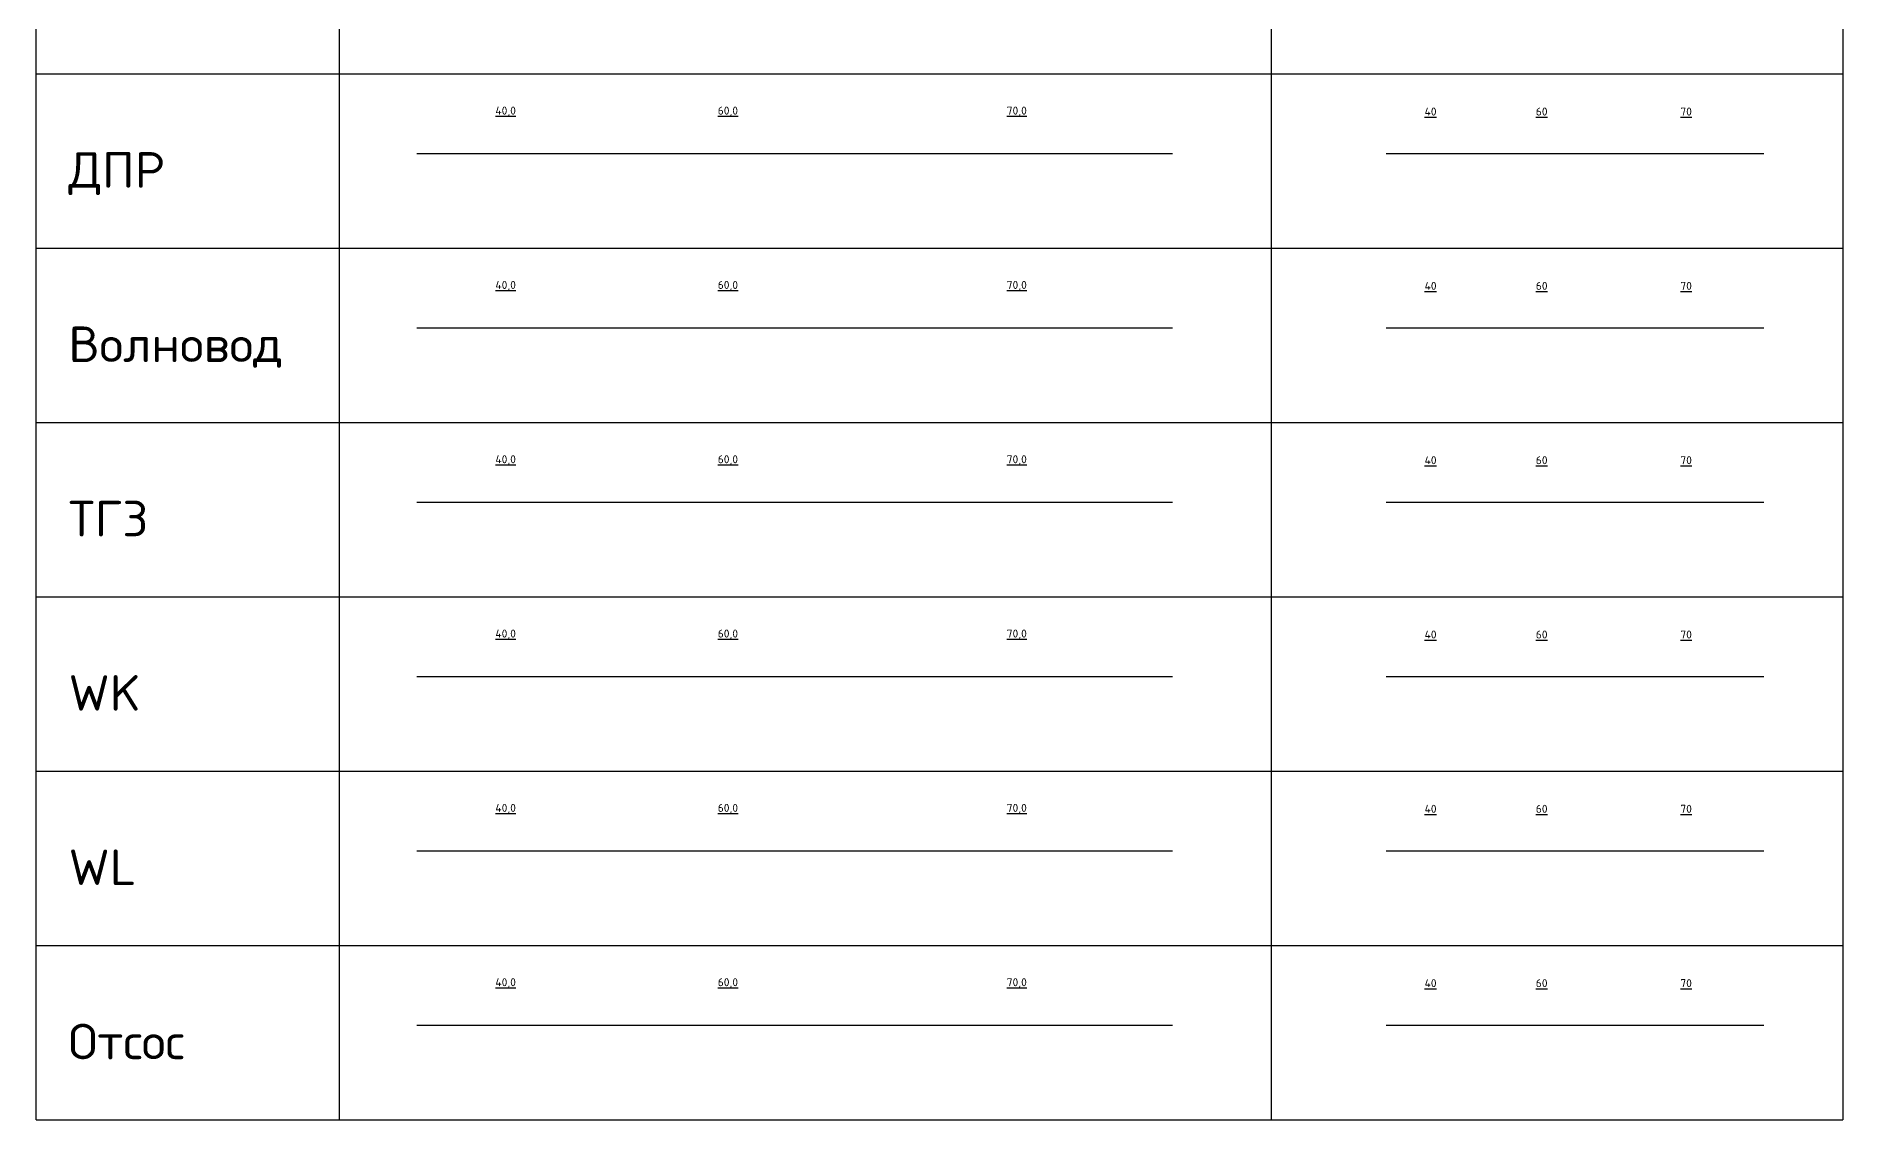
# Model space of a CAD drawing. Header units: metres. Extents: x 7125 to 11673, y -5803 to -4152.
# Drawn here: x 7142.3 to 7548.8, y -5802.5 to -5558.7 of the extents above; entities that cross this region are included whole.
import ezdxf

# ---------------------------------------------------------------- set-up
doc = ezdxf.new("R2010")
doc.units = ezdxf.units.M
doc.layers.get('Defpoints').update_dxf_attribs({"color": 4})
doc.layers.add('N_prolet', color=1, linetype='Continuous')
doc.styles.add('Шаблон', font='simplex.shx')
doc.styles.add('Шаблон 1.8', font='simplex.shx', dxfattribs={"height": 1.8})
doc.linetypes.add('WK-20', pattern='A,16,-1,[6,uks_lt,S=1,R=0,X=0,Y=-0.5],-3', length=20)
doc.linetypes.add('WK-40', pattern='A,36,-1,[6,uks_lt,S=1,R=0,X=0,Y=-0.5],-3', length=40)
doc.linetypes.add('WL-20', pattern='A,16.2,-1,[10,uks_lt,S=1,R=0,X=0,Y=-0.5],-2.8', length=20)
doc.linetypes.add('WL-40', pattern='A,36.2,-1,[10,uks_lt,S=1,R=0,X=0,Y=-0.5],-2.8', length=40)
doc.linetypes.add('Волновод-20', pattern='A,16.5,-1,[7,uks_lt,S=1.5,R=0,X=0,Y=-0.26],-2.5', length=20)
doc.linetypes.add('Волновод-40', pattern='A,36.5,-1,[7,uks_lt,S=1.5,R=0,X=0,Y=-0.26],-2.5', length=40)
doc.linetypes.add('ДПР-20', pattern='A,17,-1,[5,uks_lt,S=1,R=0,X=0,Y=-0.5],-2', length=20)
doc.linetypes.add('ДПР-40', pattern='A,37,-1,[5,uks_lt,S=1,R=0,X=0,Y=-0.5],-2', length=40)
doc.linetypes.add('Отсос-20', pattern='A,16.3,-1.7,[9,uks_lt,S=1.5,R=0,X=0,Y=-0.75],-2', length=20)
doc.linetypes.add('Отсос-40', pattern='A,36.3,-1.7,[9,uks_lt,S=1.5,R=0,X=0,Y=-0.75],-2', length=40)
doc.linetypes.add('ТГЗ-20', pattern='A,17.2,-1,[8,uks_lt,S=1,R=0,X=0,Y=-0.5],-1.8', length=20)
doc.linetypes.add('ТГЗ-40', pattern='A,37.2,-1,[8,uks_lt,S=1,R=0,X=0,Y=-0.5],-1.8', length=40)
doc.dimstyles.new('МЕЖДУ_ОПОРАМИ', dxfattribs={"dimtxt": 1.8, "dimasz": 3, "dimexe": 0.18, "dimexo": 0.0625, "dimgap": 0.09, "dimtad": 0, "dimtih": 1, "dimtoh": 1, "dimdec": 0, "dimlfac": 2, "dimzin": 0, "dimtxsty": 'Шаблон 1.8', "dimblk": 'NONE', "dimcen": 0.09, "dimse1": 1, "dimse2": 1, "dimsd1": 1, "dimsd2": 1, "dimclrd": 256, "dimclre": 256, "dimclrt": 256, "dimadec": 1, "dimazin": 0, "dimtfac": 1, "dimtdec": 0, "dimtofl": 0, "dimtmove": 0, "dimatfit": 3, "dimldrblk": 'NONE', "dimfxl": 0.18, "dimtolj": 1, "dimtzin": 0, "dimlwe": -1, "dimarcsym": 0})
doc.dimstyles.new('МЕЖДУ_ОПОРАМИ 1-1000', dxfattribs={"dimtxt": 1.8, "dimasz": 3, "dimexe": 0.18, "dimexo": 0.0625, "dimgap": 0.09, "dimtad": 0, "dimdec": 1, "dimzin": 0, "dimtxsty": 'Шаблон 1.8', "dimblk": 'NONE', "dimcen": 0.09, "dimse1": 1, "dimse2": 1, "dimsd1": 1, "dimsd2": 1, "dimclrd": 256, "dimclre": 256, "dimclrt": 256, "dimadec": 1, "dimazin": 0, "dimtfac": 1, "dimtdec": 1, "dimtofl": 0, "dimtmove": 0, "dimatfit": 3, "dimldrblk": 'NONE', "dimfxl": 0.18, "dimtolj": 1, "dimtzin": 0, "dimlwe": -1, "dimarcsym": 0})

# ---------------------------------------------------------------- blocks, each defined once
blk = doc.blocks.new('*D257')
at = {"layer": 'Defpoints', "color": 0, "transparency": 16777216}
for p in [(7327.95, -5575.66), (7267.95, -5591.13), (7327.95, -5591.13)]:
    blk.add_point(p, dxfattribs=at)
at = {"layer": 'N_prolet', "transparency": 16777216, "insert": (7297.95, -5575.66), "char_height": 1.8, "attachment_point": 5, "style": 'Шаблон 1.8'}
blk.add_mtext('\\A1;\\L60,0', dxfattribs=at)
blk = doc.blocks.new('_NONE')
at = {"color": 0, "linetype": 'ByBlock'}
blk.add_circle((0, 0), 0.25, dxfattribs=at)
blk = doc.blocks.new('*D230')
at = {"layer": 'Defpoints', "color": 0, "transparency": 16777216}
for p in [(7397.95, -5575.66), (7327.95, -5591.13), (7397.95, -5591.13)]:
    blk.add_point(p, dxfattribs=at)
at = {"layer": 'N_prolet', "transparency": 16777216, "insert": (7362.95, -5575.66), "char_height": 1.8, "attachment_point": 5, "style": 'Шаблон 1.8'}
blk.add_mtext('\\A1;\\L70,0', dxfattribs=at)
blk = doc.blocks.new('*D231')
at = {"layer": 'Defpoints', "color": 0, "transparency": 16777216}
for p in [(7466.05, -5575.66), (7446.05, -5591.13), (7466.05, -5591.13)]:
    blk.add_point(p, dxfattribs=at)
at = {"layer": 'N_prolet', "transparency": 16777216, "insert": (7456.05, -5575.66), "char_height": 1.8, "attachment_point": 5, "style": 'Шаблон 1.8'}
blk.add_mtext('\\A1;\\L40', dxfattribs=at)
blk = doc.blocks.new('*D232')
at = {"layer": 'Defpoints', "color": 0, "transparency": 16777216}
for p in [(7496.05, -5575.66), (7466.05, -5591.13), (7496.05, -5591.13)]:
    blk.add_point(p, dxfattribs=at)
at = {"layer": 'N_prolet', "transparency": 16777216, "insert": (7481.05, -5575.66), "char_height": 1.8, "attachment_point": 5, "style": 'Шаблон 1.8'}
blk.add_mtext('\\A1;\\L60', dxfattribs=at)
blk = doc.blocks.new('*D233')
at = {"layer": 'Defpoints', "color": 0, "transparency": 16777216}
for p in [(7531.05, -5575.66), (7496.05, -5591.13), (7531.05, -5591.13)]:
    blk.add_point(p, dxfattribs=at)
at = {"layer": 'N_prolet', "transparency": 16777216, "insert": (7513.55, -5575.66), "char_height": 1.8, "attachment_point": 5, "style": 'Шаблон 1.8'}
blk.add_mtext('\\A1;\\L70', dxfattribs=at)
blk = doc.blocks.new('*D234')
at = {"layer": 'Defpoints', "color": 0, "transparency": 16777216}
for p in [(7267.95, -5575.66), (7227.95, -5591.13), (7267.95, -5591.13)]:
    blk.add_point(p, dxfattribs=at)
at = {"layer": 'N_prolet', "transparency": 16777216, "insert": (7247.95, -5575.66), "char_height": 1.8, "attachment_point": 5, "style": 'Шаблон 1.8'}
blk.add_mtext('\\A1;\\L40,0', dxfattribs=at)
blk = doc.blocks.new('*D253')
at = {"layer": 'Defpoints', "color": 0, "transparency": 16777216}
for p in [(7327.95, -5614.88), (7267.95, -5630.35), (7327.95, -5630.35)]:
    blk.add_point(p, dxfattribs=at)
at = {"layer": 'N_prolet', "transparency": 16777216, "insert": (7297.95, -5614.88), "char_height": 1.8, "attachment_point": 5, "style": 'Шаблон 1.8'}
blk.add_mtext('\\A1;\\L60,0', dxfattribs=at)
blk = doc.blocks.new('*D205')
at = {"layer": 'Defpoints', "color": 0, "transparency": 16777216}
for p in [(7397.95, -5614.88), (7327.95, -5630.35), (7397.95, -5630.35)]:
    blk.add_point(p, dxfattribs=at)
at = {"layer": 'N_prolet', "transparency": 16777216, "insert": (7362.95, -5614.88), "char_height": 1.8, "attachment_point": 5, "style": 'Шаблон 1.8'}
blk.add_mtext('\\A1;\\L70,0', dxfattribs=at)
blk = doc.blocks.new('*D206')
at = {"layer": 'Defpoints', "color": 0, "transparency": 16777216}
for p in [(7466.05, -5614.88), (7446.05, -5630.35), (7466.05, -5630.35)]:
    blk.add_point(p, dxfattribs=at)
at = {"layer": 'N_prolet', "transparency": 16777216, "insert": (7456.05, -5614.88), "char_height": 1.8, "attachment_point": 5, "style": 'Шаблон 1.8'}
blk.add_mtext('\\A1;\\L40', dxfattribs=at)
blk = doc.blocks.new('*D207')
at = {"layer": 'Defpoints', "color": 0, "transparency": 16777216}
for p in [(7496.05, -5614.88), (7466.05, -5630.35), (7496.05, -5630.35)]:
    blk.add_point(p, dxfattribs=at)
at = {"layer": 'N_prolet', "transparency": 16777216, "insert": (7481.05, -5614.88), "char_height": 1.8, "attachment_point": 5, "style": 'Шаблон 1.8'}
blk.add_mtext('\\A1;\\L60', dxfattribs=at)
blk = doc.blocks.new('*D208')
at = {"layer": 'Defpoints', "color": 0, "transparency": 16777216}
for p in [(7531.05, -5614.88), (7496.05, -5630.35), (7531.05, -5630.35)]:
    blk.add_point(p, dxfattribs=at)
at = {"layer": 'N_prolet', "transparency": 16777216, "insert": (7513.55, -5614.88), "char_height": 1.8, "attachment_point": 5, "style": 'Шаблон 1.8'}
blk.add_mtext('\\A1;\\L70', dxfattribs=at)
blk = doc.blocks.new('*D209')
at = {"layer": 'Defpoints', "color": 0, "transparency": 16777216}
for p in [(7267.95, -5614.88), (7227.95, -5630.35), (7267.95, -5630.35)]:
    blk.add_point(p, dxfattribs=at)
at = {"layer": 'N_prolet', "transparency": 16777216, "insert": (7247.95, -5614.88), "char_height": 1.8, "attachment_point": 5, "style": 'Шаблон 1.8'}
blk.add_mtext('\\A1;\\L40,0', dxfattribs=at)
blk = doc.blocks.new('*D254')
at = {"layer": 'Defpoints', "color": 0, "transparency": 16777216}
for p in [(7327.95, -5654.11), (7267.95, -5669.57), (7327.95, -5669.57)]:
    blk.add_point(p, dxfattribs=at)
at = {"layer": 'N_prolet', "transparency": 16777216, "insert": (7297.95, -5654.11), "char_height": 1.8, "attachment_point": 5, "style": 'Шаблон 1.8'}
blk.add_mtext('\\A1;\\L60,0', dxfattribs=at)
blk = doc.blocks.new('*D210')
at = {"layer": 'Defpoints', "color": 0, "transparency": 16777216}
for p in [(7397.95, -5654.11), (7327.95, -5669.57), (7397.95, -5669.57)]:
    blk.add_point(p, dxfattribs=at)
at = {"layer": 'N_prolet', "transparency": 16777216, "insert": (7362.95, -5654.11), "char_height": 1.8, "attachment_point": 5, "style": 'Шаблон 1.8'}
blk.add_mtext('\\A1;\\L70,0', dxfattribs=at)
blk = doc.blocks.new('*D211')
at = {"layer": 'Defpoints', "color": 0, "transparency": 16777216}
for p in [(7466.05, -5654.11), (7446.05, -5669.57), (7466.05, -5669.57)]:
    blk.add_point(p, dxfattribs=at)
at = {"layer": 'N_prolet', "transparency": 16777216, "insert": (7456.05, -5654.11), "char_height": 1.8, "attachment_point": 5, "style": 'Шаблон 1.8'}
blk.add_mtext('\\A1;\\L40', dxfattribs=at)
blk = doc.blocks.new('*D212')
at = {"layer": 'Defpoints', "color": 0, "transparency": 16777216}
for p in [(7496.05, -5654.11), (7466.05, -5669.57), (7496.05, -5669.57)]:
    blk.add_point(p, dxfattribs=at)
at = {"layer": 'N_prolet', "transparency": 16777216, "insert": (7481.05, -5654.11), "char_height": 1.8, "attachment_point": 5, "style": 'Шаблон 1.8'}
blk.add_mtext('\\A1;\\L60', dxfattribs=at)
blk = doc.blocks.new('*D213')
at = {"layer": 'Defpoints', "color": 0, "transparency": 16777216}
for p in [(7531.05, -5654.11), (7496.05, -5669.57), (7531.05, -5669.57)]:
    blk.add_point(p, dxfattribs=at)
at = {"layer": 'N_prolet', "transparency": 16777216, "insert": (7513.55, -5654.11), "char_height": 1.8, "attachment_point": 5, "style": 'Шаблон 1.8'}
blk.add_mtext('\\A1;\\L70', dxfattribs=at)
blk = doc.blocks.new('*D214')
at = {"layer": 'Defpoints', "color": 0, "transparency": 16777216}
for p in [(7267.95, -5654.11), (7227.95, -5669.57), (7267.95, -5669.57)]:
    blk.add_point(p, dxfattribs=at)
at = {"layer": 'N_prolet', "transparency": 16777216, "insert": (7247.95, -5654.11), "char_height": 1.8, "attachment_point": 5, "style": 'Шаблон 1.8'}
blk.add_mtext('\\A1;\\L40,0', dxfattribs=at)
blk = doc.blocks.new('*D255')
at = {"layer": 'Defpoints', "color": 0, "transparency": 16777216}
for p in [(7327.95, -5693.33), (7267.95, -5708.8), (7327.95, -5708.8)]:
    blk.add_point(p, dxfattribs=at)
at = {"layer": 'N_prolet', "transparency": 16777216, "insert": (7297.95, -5693.33), "char_height": 1.8, "attachment_point": 5, "style": 'Шаблон 1.8'}
blk.add_mtext('\\A1;\\L60,0', dxfattribs=at)
blk = doc.blocks.new('*D215')
at = {"layer": 'Defpoints', "color": 0, "transparency": 16777216}
for p in [(7397.95, -5693.33), (7327.95, -5708.8), (7397.95, -5708.8)]:
    blk.add_point(p, dxfattribs=at)
at = {"layer": 'N_prolet', "transparency": 16777216, "insert": (7362.95, -5693.33), "char_height": 1.8, "attachment_point": 5, "style": 'Шаблон 1.8'}
blk.add_mtext('\\A1;\\L70,0', dxfattribs=at)
blk = doc.blocks.new('*D216')
at = {"layer": 'Defpoints', "color": 0, "transparency": 16777216}
for p in [(7466.05, -5693.33), (7446.05, -5708.8), (7466.05, -5708.8)]:
    blk.add_point(p, dxfattribs=at)
at = {"layer": 'N_prolet', "transparency": 16777216, "insert": (7456.05, -5693.33), "char_height": 1.8, "attachment_point": 5, "style": 'Шаблон 1.8'}
blk.add_mtext('\\A1;\\L40', dxfattribs=at)
blk = doc.blocks.new('*D217')
at = {"layer": 'Defpoints', "color": 0, "transparency": 16777216}
for p in [(7496.05, -5693.33), (7466.05, -5708.8), (7496.05, -5708.8)]:
    blk.add_point(p, dxfattribs=at)
at = {"layer": 'N_prolet', "transparency": 16777216, "insert": (7481.05, -5693.33), "char_height": 1.8, "attachment_point": 5, "style": 'Шаблон 1.8'}
blk.add_mtext('\\A1;\\L60', dxfattribs=at)
blk = doc.blocks.new('*D218')
at = {"layer": 'Defpoints', "color": 0, "transparency": 16777216}
for p in [(7531.05, -5693.33), (7496.05, -5708.8), (7531.05, -5708.8)]:
    blk.add_point(p, dxfattribs=at)
at = {"layer": 'N_prolet', "transparency": 16777216, "insert": (7513.55, -5693.33), "char_height": 1.8, "attachment_point": 5, "style": 'Шаблон 1.8'}
blk.add_mtext('\\A1;\\L70', dxfattribs=at)
blk = doc.blocks.new('*D219')
at = {"layer": 'Defpoints', "color": 0, "transparency": 16777216}
for p in [(7267.95, -5693.33), (7227.95, -5708.8), (7267.95, -5708.8)]:
    blk.add_point(p, dxfattribs=at)
at = {"layer": 'N_prolet', "transparency": 16777216, "insert": (7247.95, -5693.33), "char_height": 1.8, "attachment_point": 5, "style": 'Шаблон 1.8'}
blk.add_mtext('\\A1;\\L40,0', dxfattribs=at)
blk = doc.blocks.new('*D250')
at = {"layer": 'Defpoints', "color": 0, "transparency": 16777216}
for p in [(7327.95, -5771.78), (7267.95, -5787.24), (7327.95, -5787.24)]:
    blk.add_point(p, dxfattribs=at)
at = {"layer": 'N_prolet', "transparency": 16777216, "insert": (7297.95, -5771.78), "char_height": 1.8, "attachment_point": 5, "style": 'Шаблон 1.8'}
blk.add_mtext('\\A1;\\L60,0', dxfattribs=at)
blk = doc.blocks.new('*D190')
at = {"layer": 'Defpoints', "color": 0, "transparency": 16777216}
for p in [(7397.95, -5771.78), (7327.95, -5787.24), (7397.95, -5787.24)]:
    blk.add_point(p, dxfattribs=at)
at = {"layer": 'N_prolet', "transparency": 16777216, "insert": (7362.95, -5771.78), "char_height": 1.8, "attachment_point": 5, "style": 'Шаблон 1.8'}
blk.add_mtext('\\A1;\\L70,0', dxfattribs=at)
blk = doc.blocks.new('*D191')
at = {"layer": 'Defpoints', "color": 0, "transparency": 16777216}
for p in [(7466.05, -5771.78), (7446.05, -5787.24), (7466.05, -5787.24)]:
    blk.add_point(p, dxfattribs=at)
at = {"layer": 'N_prolet', "transparency": 16777216, "insert": (7456.05, -5771.78), "char_height": 1.8, "attachment_point": 5, "style": 'Шаблон 1.8'}
blk.add_mtext('\\A1;\\L40', dxfattribs=at)
blk = doc.blocks.new('*D192')
at = {"layer": 'Defpoints', "color": 0, "transparency": 16777216}
for p in [(7496.05, -5771.78), (7466.05, -5787.24), (7496.05, -5787.24)]:
    blk.add_point(p, dxfattribs=at)
at = {"layer": 'N_prolet', "transparency": 16777216, "insert": (7481.05, -5771.78), "char_height": 1.8, "attachment_point": 5, "style": 'Шаблон 1.8'}
blk.add_mtext('\\A1;\\L60', dxfattribs=at)
blk = doc.blocks.new('*D193')
at = {"layer": 'Defpoints', "color": 0, "transparency": 16777216}
for p in [(7531.05, -5771.78), (7496.05, -5787.24), (7531.05, -5787.24)]:
    blk.add_point(p, dxfattribs=at)
at = {"layer": 'N_prolet', "transparency": 16777216, "insert": (7513.55, -5771.78), "char_height": 1.8, "attachment_point": 5, "style": 'Шаблон 1.8'}
blk.add_mtext('\\A1;\\L70', dxfattribs=at)
blk = doc.blocks.new('*D194')
at = {"layer": 'Defpoints', "color": 0, "transparency": 16777216}
for p in [(7267.95, -5771.78), (7227.95, -5787.24), (7267.95, -5787.24)]:
    blk.add_point(p, dxfattribs=at)
at = {"layer": 'N_prolet', "transparency": 16777216, "insert": (7247.95, -5771.78), "char_height": 1.8, "attachment_point": 5, "style": 'Шаблон 1.8'}
blk.add_mtext('\\A1;\\L40,0', dxfattribs=at)
blk = doc.blocks.new('*D252')
at = {"layer": 'Defpoints', "color": 0, "transparency": 16777216}
for p in [(7327.95, -5732.55), (7267.95, -5748.02), (7327.95, -5748.02)]:
    blk.add_point(p, dxfattribs=at)
at = {"layer": 'N_prolet', "transparency": 16777216, "insert": (7297.95, -5732.55), "char_height": 1.8, "attachment_point": 5, "style": 'Шаблон 1.8'}
blk.add_mtext('\\A1;\\L60,0', dxfattribs=at)
blk = doc.blocks.new('*D200')
at = {"layer": 'Defpoints', "color": 0, "transparency": 16777216}
for p in [(7397.95, -5732.55), (7327.95, -5748.02), (7397.95, -5748.02)]:
    blk.add_point(p, dxfattribs=at)
at = {"layer": 'N_prolet', "transparency": 16777216, "insert": (7362.95, -5732.55), "char_height": 1.8, "attachment_point": 5, "style": 'Шаблон 1.8'}
blk.add_mtext('\\A1;\\L70,0', dxfattribs=at)
blk = doc.blocks.new('*D201')
at = {"layer": 'Defpoints', "color": 0, "transparency": 16777216}
for p in [(7466.05, -5732.55), (7446.05, -5748.02), (7466.05, -5748.02)]:
    blk.add_point(p, dxfattribs=at)
at = {"layer": 'N_prolet', "transparency": 16777216, "insert": (7456.05, -5732.55), "char_height": 1.8, "attachment_point": 5, "style": 'Шаблон 1.8'}
blk.add_mtext('\\A1;\\L40', dxfattribs=at)
blk = doc.blocks.new('*D202')
at = {"layer": 'Defpoints', "color": 0, "transparency": 16777216}
for p in [(7496.05, -5732.55), (7466.05, -5748.02), (7496.05, -5748.02)]:
    blk.add_point(p, dxfattribs=at)
at = {"layer": 'N_prolet', "transparency": 16777216, "insert": (7481.05, -5732.55), "char_height": 1.8, "attachment_point": 5, "style": 'Шаблон 1.8'}
blk.add_mtext('\\A1;\\L60', dxfattribs=at)
blk = doc.blocks.new('*D203')
at = {"layer": 'Defpoints', "color": 0, "transparency": 16777216}
for p in [(7531.05, -5732.55), (7496.05, -5748.02), (7531.05, -5748.02)]:
    blk.add_point(p, dxfattribs=at)
at = {"layer": 'N_prolet', "transparency": 16777216, "insert": (7513.55, -5732.55), "char_height": 1.8, "attachment_point": 5, "style": 'Шаблон 1.8'}
blk.add_mtext('\\A1;\\L70', dxfattribs=at)
blk = doc.blocks.new('*D204')
at = {"layer": 'Defpoints', "color": 0, "transparency": 16777216}
for p in [(7267.95, -5732.55), (7227.95, -5748.02), (7267.95, -5748.02)]:
    blk.add_point(p, dxfattribs=at)
at = {"layer": 'N_prolet', "transparency": 16777216, "insert": (7247.95, -5732.55), "char_height": 1.8, "attachment_point": 5, "style": 'Шаблон 1.8'}
blk.add_mtext('\\A1;\\L40,0', dxfattribs=at)

msp = doc.modelspace()

# ---------------------------------------------------------------- linework, layer by layer
for p, q in [((7142.311, -5802.543), (7142.311, -5293.128)), ((7210.508, -5293.128), (7210.508, -5802.543)), ((7420.209, -5293.128), (7420.209, -5802.543)), ((7548.816, -5293.128), (7548.816, -5802.543)), ((7142.311, -5567.2), (7548.816, -5567.2)), ((7142.311, -5606.424), (7548.816, -5606.424)), ((7142.311, -5645.648), (7548.816, -5645.648)), ((7142.311, -5684.872), (7548.816, -5684.872)), ((7142.311, -5724.095), (7548.816, -5724.095)), ((7142.311, -5763.319), (7548.816, -5763.319)), ((7142.311, -5802.543), (7548.816, -5802.543))]:
    msp.add_line(p, q)
at = {"linetype": 'ДПР-40'}
msp.add_lwpolyline([(7227.953, -5585.125), (7267.953, -5585.125), (7327.953, -5585.125), (7397.953, -5585.125)], dxfattribs=at)
at = {"linetype": 'ДПР-20'}
msp.add_lwpolyline([(7446.055, -5585.125), (7466.055, -5585.125), (7496.055, -5585.125), (7531.055, -5585.125)], dxfattribs=at)
at = {"linetype": 'Волновод-40'}
msp.add_lwpolyline([(7227.953, -5624.349), (7267.953, -5624.349), (7327.953, -5624.349), (7397.953, -5624.349)], dxfattribs=at)
at = {"linetype": 'Волновод-20'}
msp.add_lwpolyline([(7446.055, -5624.349), (7466.055, -5624.349), (7496.055, -5624.349), (7531.055, -5624.349)], dxfattribs=at)
at = {"linetype": 'ТГЗ-40'}
msp.add_lwpolyline([(7227.953, -5663.573), (7267.953, -5663.573), (7327.953, -5663.573), (7397.953, -5663.573)], dxfattribs=at)
at = {"linetype": 'ТГЗ-20'}
msp.add_lwpolyline([(7446.055, -5663.573), (7466.055, -5663.573), (7496.055, -5663.573), (7531.055, -5663.573)], dxfattribs=at)
at = {"linetype": 'WK-40'}
msp.add_lwpolyline([(7227.953, -5702.796), (7267.953, -5702.796), (7327.953, -5702.796), (7397.953, -5702.796)], dxfattribs=at)
at = {"linetype": 'WK-20'}
msp.add_lwpolyline([(7446.055, -5702.796), (7466.055, -5702.796), (7496.055, -5702.796), (7531.055, -5702.796)], dxfattribs=at)
at = {"linetype": 'WL-40'}
msp.add_lwpolyline([(7227.953, -5742.02), (7267.953, -5742.02), (7327.953, -5742.02), (7397.953, -5742.02)], dxfattribs=at)
at = {"linetype": 'WL-20'}
msp.add_lwpolyline([(7446.055, -5742.02), (7466.055, -5742.02), (7496.055, -5742.02), (7531.055, -5742.02)], dxfattribs=at)
at = {"linetype": 'Отсос-40'}
msp.add_lwpolyline([(7227.953, -5781.244), (7267.953, -5781.244), (7327.953, -5781.244), (7397.953, -5781.244)], dxfattribs=at)
at = {"linetype": 'Отсос-20'}
msp.add_lwpolyline([(7446.055, -5781.244), (7466.055, -5781.244), (7496.055, -5781.244), (7531.055, -5781.244)], dxfattribs=at)

# ---------------------------------------------------------------- texts
at = {"style": 'Шаблон'}
for s, p in [('ДПР', (7149.585, -5592.799)), ('Волновод', (7149.585, -5632.023)), ('ТГЗ', (7149.585, -5671.246)), ('WK', (7149.585, -5710.47)), ('WL', (7149.585, -5749.694)), ('Отсос', (7149.585, -5788.917))]:
    msp.add_text(s, height=8, dxfattribs=at).set_placement(p)

# ---------------------------------------------------------------- dimensions: what is measured, and where the dimension line sits
at = {"layer": 'N_prolet'}
for base, p1, p2, picture, middle in [((7267.953, -5575.659), (7227.953, -5591.125), (7267.953, -5591.125), '*D234', (7247.953, -5575.659)), ((7327.953, -5575.659), (7267.953, -5591.125), (7327.953, -5591.125), '*D257', (7297.953, -5575.659)), ((7397.953, -5575.659), (7327.953, -5591.125), (7397.953, -5591.125), '*D230', (7362.953, -5575.659)), ((7267.953, -5614.883), (7227.953, -5630.349), (7267.953, -5630.349), '*D209', (7247.953, -5614.883)), ((7327.953, -5614.883), (7267.953, -5630.349), (7327.953, -5630.349), '*D253', (7297.953, -5614.883)), ((7397.953, -5614.883), (7327.953, -5630.349), (7397.953, -5630.349), '*D205', (7362.953, -5614.883)), ((7267.953, -5654.106), (7227.953, -5669.573), (7267.953, -5669.573), '*D214', (7247.953, -5654.106)), ((7327.953, -5654.106), (7267.953, -5669.573), (7327.953, -5669.573), '*D254', (7297.953, -5654.106)), ((7397.953, -5654.106), (7327.953, -5669.573), (7397.953, -5669.573), '*D210', (7362.953, -5654.106)), ((7267.953, -5693.33), (7227.953, -5708.796), (7267.953, -5708.796), '*D219', (7247.953, -5693.33)), ((7327.953, -5693.33), (7267.953, -5708.796), (7327.953, -5708.796), '*D255', (7297.953, -5693.33)), ((7397.953, -5693.33), (7327.953, -5708.796), (7397.953, -5708.796), '*D215', (7362.953, -5693.33)), ((7267.953, -5732.554), (7227.953, -5748.02), (7267.953, -5748.02), '*D204', (7247.953, -5732.554)), ((7327.953, -5732.554), (7267.953, -5748.02), (7327.953, -5748.02), '*D252', (7297.953, -5732.554)), ((7397.953, -5732.554), (7327.953, -5748.02), (7397.953, -5748.02), '*D200', (7362.953, -5732.554)), ((7267.953, -5771.777), (7227.953, -5787.244), (7267.953, -5787.244), '*D194', (7247.953, -5771.777)), ((7327.953, -5771.777), (7267.953, -5787.244), (7327.953, -5787.244), '*D250', (7297.953, -5771.777)), ((7397.953, -5771.777), (7327.953, -5787.244), (7397.953, -5787.244), '*D190', (7362.953, -5771.777))]:
    dim = msp.add_linear_dim(base=base, p1=p1, p2=p2, text='%%u<>', dimstyle='МЕЖДУ_ОПОРАМИ 1-1000', dxfattribs=at)
    dim.commit()
    dim.dimension.update_dxf_attribs({"geometry": picture, "text_midpoint": middle})
for base, p1, p2, picture, middle in [((7466.055, -5575.659), (7446.055, -5591.125), (7466.055, -5591.125), '*D231', (7456.055, -5575.659)), ((7496.055, -5575.659), (7466.055, -5591.125), (7496.055, -5591.125), '*D232', (7481.055, -5575.659)), ((7531.055, -5575.659), (7496.055, -5591.125), (7531.055, -5591.125), '*D233', (7513.555, -5575.659)), ((7466.055, -5614.883), (7446.055, -5630.349), (7466.055, -5630.349), '*D206', (7456.055, -5614.883)), ((7496.055, -5614.883), (7466.055, -5630.349), (7496.055, -5630.349), '*D207', (7481.055, -5614.883)), ((7531.055, -5614.883), (7496.055, -5630.349), (7531.055, -5630.349), '*D208', (7513.555, -5614.883)), ((7466.055, -5654.106), (7446.055, -5669.573), (7466.055, -5669.573), '*D211', (7456.055, -5654.106)), ((7496.055, -5654.106), (7466.055, -5669.573), (7496.055, -5669.573), '*D212', (7481.055, -5654.106)), ((7531.055, -5654.106), (7496.055, -5669.573), (7531.055, -5669.573), '*D213', (7513.555, -5654.106)), ((7466.055, -5693.33), (7446.055, -5708.796), (7466.055, -5708.796), '*D216', (7456.055, -5693.33)), ((7496.055, -5693.33), (7466.055, -5708.796), (7496.055, -5708.796), '*D217', (7481.055, -5693.33)), ((7531.055, -5693.33), (7496.055, -5708.796), (7531.055, -5708.796), '*D218', (7513.555, -5693.33)), ((7466.055, -5732.554), (7446.055, -5748.02), (7466.055, -5748.02), '*D201', (7456.055, -5732.554)), ((7496.055, -5732.554), (7466.055, -5748.02), (7496.055, -5748.02), '*D202', (7481.055, -5732.554)), ((7531.055, -5732.554), (7496.055, -5748.02), (7531.055, -5748.02), '*D203', (7513.555, -5732.554)), ((7466.055, -5771.777), (7446.055, -5787.244), (7466.055, -5787.244), '*D191', (7456.055, -5771.777)), ((7496.055, -5771.777), (7466.055, -5787.244), (7496.055, -5787.244), '*D192', (7481.055, -5771.777)), ((7531.055, -5771.777), (7496.055, -5787.244), (7531.055, -5787.244), '*D193', (7513.555, -5771.777))]:
    dim = msp.add_linear_dim(base=base, p1=p1, p2=p2, text='%%u<>', dimstyle='МЕЖДУ_ОПОРАМИ', override={"dimlfac": 2}, dxfattribs=at)
    dim.commit()
    dim.dimension.update_dxf_attribs({"geometry": picture, "text_midpoint": middle})

doc.saveas('drawing.dxf')
